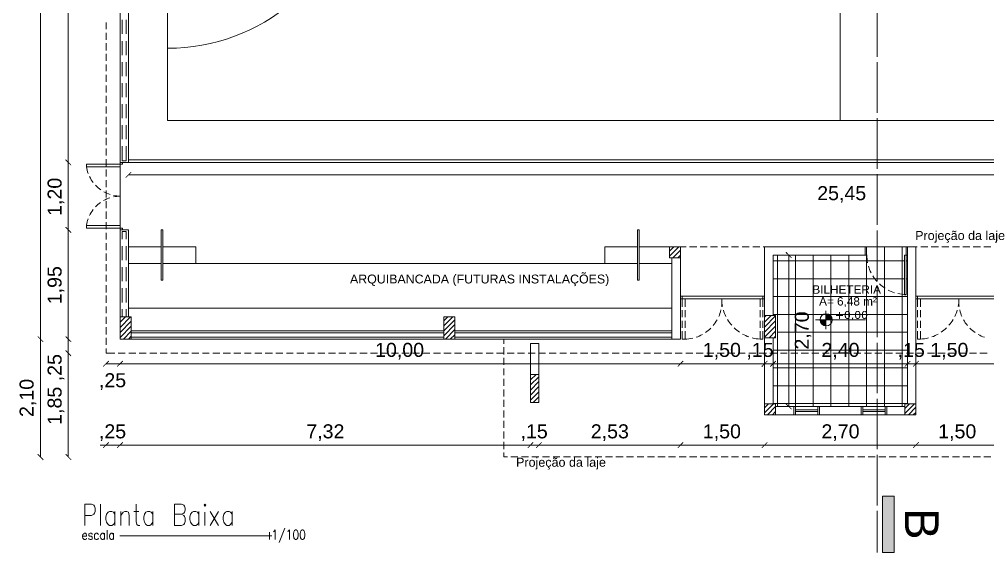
# Model space of a CAD drawing. Extents: x 3377 to 3790, y 1673 to 1846.
# Drawn here: x 3454.06 to 3471.33, y 1731.49 to 1741 of the extents above; entities that cross this region are included whole.
import ezdxf

# ---------------------------------------------------------------- set-up
doc = ezdxf.new("R2010")
doc.units = 0
doc.header["$LTSCALE"] = 2
for name, color, linetype in [('PDF6_0', 7, 'Continuous'), ('PDF6_03-ESQUADRIA', 7, 'Continuous'), ('PDF6_09-CORTE', 7, 'Continuous'), ('PDF6_13-CORTE', 7, 'Continuous'), ('PDF6_A-PARED-VISTA', 7, 'Continuous'), ('PDF6_A-PROJEÇÃO', 7, 'Continuous'), ('PDF6_A_Prancha', 7, 'Continuous'), ('PDF6_AR-PORTAS', 7, 'Continuous'), ('PDF6_COBOGO', 7, 'Continuous'), ('PDF6_COTAS', 7, 'Continuous'), ('PDF6_I- QUADRA', 7, 'Continuous'), ('PDF6_I-DETALHES', 7, 'Continuous'), ('PDF6_Piso', 7, 'Continuous'), ('PDF6_Text', 7, 'Continuous')]:
    doc.layers.add(name, color=color, linetype=linetype)
for name, color, linetype, true_color in [('PDF6_04-DETALHE', 7, 'Continuous', 0xd933c0), ('PDF6_I-MARCACAO', 7, 'Continuous', 0x464646), ('PDF6_PB_02', 7, 'Continuous', 0xa7a7a7)]:
    doc.layers.add(name, color=color, linetype=linetype, true_color=true_color)
doc.styles.add('PDF Arial', font='arial.ttf')
doc.styles.add('PDF Verdana', font='verdana.ttf')

msp = doc.modelspace()

# ---------------------------------------------------------------- linework, layer by layer
at = {"layer": 'PDF6_0', "lineweight": 0}
for points in [[(3469.361, 1741.236), (3469.361, 1740.733)], [(3469.361, 1740.33), (3469.361, 1740.83)], [(3469.361, 1740.483), (3469.361, 1740.483)], [(3469.361, 1740.233), (3469.361, 1739.733)], [(3469.361, 1740.081), (3469.361, 1740.081)], [(3469.361, 1739.331), (3469.361, 1739.831)], [(3469.361, 1739.484), (3469.361, 1739.484)], [(3469.361, 1739.234), (3469.361, 1738.734)], [(3469.361, 1739.082), (3469.361, 1739.082)], [(3469.361, 1738.332), (3469.361, 1738.832)], [(3469.361, 1738.485), (3469.361, 1738.485)], [(3469.361, 1738.235), (3469.361, 1737.735)], [(3469.361, 1738.083), (3469.361, 1738.083)], [(3469.361, 1737.333), (3469.361, 1737.833)], [(3469.361, 1737.486), (3469.361, 1737.486)], [(3469.361, 1737.236), (3469.361, 1736.736)], [(3469.361, 1737.083), (3469.361, 1737.083)], [(3465.653, 1736.863), (3465.733, 1736.944)], [(3465.653, 1736.774), (3465.822, 1736.944)], [(3465.712, 1736.745), (3465.852, 1736.885)], [(3465.801, 1736.745), (3465.852, 1736.796)], [(3469.361, 1736.33), (3469.361, 1736.834)], [(3469.361, 1736.487), (3469.361, 1736.487)], [(3469.361, 1736.237), (3469.361, 1735.733)], [(3469.361, 1736.08), (3469.361, 1736.08)], [(3455.853, 1735.687), (3455.861, 1735.695)], [(3455.853, 1735.598), (3455.95, 1735.695)], [(3455.853, 1735.504), (3456.039, 1735.695)], [(3461.627, 1735.623), (3461.699, 1735.695)], [(3461.627, 1735.534), (3461.788, 1735.695)], [(3467.35, 1735.691), (3467.38, 1735.72)], [(3467.35, 1735.602), (3467.469, 1735.72)], [(3467.35, 1735.513), (3467.549, 1735.712)], [(3469.361, 1735.331), (3469.361, 1735.83)], [(3455.853, 1735.416), (3456.052, 1735.615)], [(3455.853, 1735.327), (3456.052, 1735.526)], [(3461.627, 1735.445), (3461.826, 1735.644)], [(3461.627, 1735.356), (3461.826, 1735.555)], [(3467.35, 1735.42), (3467.549, 1735.623)], [(3467.35, 1735.331), (3467.549, 1735.53)], [(3455.912, 1735.297), (3456.052, 1735.437)], [(3456.001, 1735.297), (3456.052, 1735.348)], [(3461.657, 1735.297), (3461.826, 1735.466)], [(3461.745, 1735.297), (3461.826, 1735.373)], [(3467.431, 1735.322), (3467.549, 1735.441)], [(3467.52, 1735.322), (3467.549, 1735.352)], [(3469.361, 1735.483), (3469.361, 1735.483)], [(3469.361, 1735.234), (3469.361, 1734.734)], [(3469.361, 1735.081), (3469.361, 1735.081)], [(3469.361, 1734.332), (3469.361, 1734.831)], [(3463.176, 1734.658), (3463.185, 1734.666)], [(3463.176, 1734.569), (3463.274, 1734.666)], [(3463.176, 1734.48), (3463.324, 1734.628)], [(3463.176, 1734.387), (3463.324, 1734.539)], [(3469.361, 1734.484), (3469.361, 1734.484)], [(3463.176, 1734.298), (3463.324, 1734.45)], [(3463.176, 1734.209), (3463.324, 1734.357)], [(3463.223, 1734.167), (3463.324, 1734.268)], [(3463.312, 1734.167), (3463.324, 1734.18)], [(3467.35, 1734.074), (3467.422, 1734.146)], [(3467.35, 1733.985), (3467.511, 1734.146)], [(3469.361, 1734.235), (3469.361, 1733.735)], [(3469.852, 1734.061), (3469.937, 1734.146)], [(3469.852, 1733.972), (3470.026, 1734.146)], [(3467.401, 1733.947), (3467.549, 1734.095)], [(3467.49, 1733.947), (3467.549, 1734.006)], [(3469.361, 1734.082), (3469.361, 1734.082)], [(3469.916, 1733.947), (3470.051, 1734.082)], [(3470.004, 1733.947), (3470.051, 1733.989)], [(3469.361, 1733.333), (3469.361, 1733.832)], [(3469.361, 1733.485), (3469.361, 1733.485)], [(3469.361, 1733.235), (3469.361, 1732.736)], [(3469.361, 1733.083), (3469.361, 1733.083)], [(3469.361, 1732.334), (3469.361, 1732.833)], [(3469.361, 1732.486), (3469.361, 1732.486)], [(3469.361, 1732.236), (3469.361, 1731.491), (3469.361, 1731.83)], [(3469.361, 1732.084), (3469.361, 1732.084)]]:
    msp.add_lwpolyline(points, dxfattribs=at)
at = {"layer": 'PDF6_0', "transparency": 33554559}
for points in [[(3454.985, 1738.4), (3454.875, 1738.489), (3454.888, 1738.502)], [(3454.888, 1738.502), (3454.875, 1738.489), (3454.985, 1738.4)], [(3454.977, 1738.392), (3454.985, 1738.4), (3454.875, 1738.489)], [(3454.875, 1738.489), (3454.985, 1738.4), (3454.977, 1738.392)], [(3456.048, 1738.281), (3455.959, 1738.171), (3455.946, 1738.18)], [(3456.056, 1738.269), (3456.048, 1738.281), (3455.959, 1738.171)], [(3454.985, 1737.202), (3454.875, 1737.291), (3454.888, 1737.299)], [(3454.888, 1737.299), (3454.875, 1737.291), (3454.985, 1737.202)], [(3454.977, 1737.189), (3454.985, 1737.202), (3454.875, 1737.291)], [(3454.875, 1737.291), (3454.985, 1737.202), (3454.977, 1737.189)], [(3467.837, 1736.749), (3467.727, 1736.838), (3467.74, 1736.851)], [(3467.829, 1736.741), (3467.837, 1736.749), (3467.727, 1736.838)], [(3454.49, 1735.251), (3454.38, 1735.339), (3454.388, 1735.352)], [(3454.388, 1735.352), (3454.38, 1735.339), (3454.49, 1735.251)], [(3454.477, 1735.242), (3454.49, 1735.251), (3454.38, 1735.339)], [(3454.38, 1735.339), (3454.49, 1735.251), (3454.477, 1735.242)], [(3454.888, 1735.352), (3454.875, 1735.339), (3454.985, 1735.251)], [(3454.985, 1735.251), (3454.875, 1735.339), (3454.888, 1735.352)], [(3454.875, 1735.339), (3454.985, 1735.251), (3454.977, 1735.242)], [(3454.977, 1735.242), (3454.985, 1735.251), (3454.875, 1735.339)], [(3454.888, 1735.102), (3454.875, 1735.09), (3454.985, 1735.001)], [(3454.985, 1735.001), (3454.875, 1735.09), (3454.888, 1735.102)], [(3454.875, 1735.09), (3454.985, 1735.001), (3454.977, 1734.988)], [(3454.977, 1734.988), (3454.985, 1735.001), (3454.875, 1735.09)], [(3455.645, 1734.912), (3455.556, 1734.802), (3455.548, 1734.814)], [(3455.658, 1734.903), (3455.645, 1734.912), (3455.556, 1734.802)], [(3455.895, 1734.912), (3455.806, 1734.802), (3455.798, 1734.814)], [(3455.798, 1734.814), (3455.806, 1734.802), (3455.895, 1734.912)], [(3455.908, 1734.903), (3455.895, 1734.912), (3455.806, 1734.802)], [(3455.806, 1734.802), (3455.895, 1734.912), (3455.908, 1734.903)], [(3465.797, 1734.814), (3465.805, 1734.802), (3465.894, 1734.912)], [(3465.894, 1734.912), (3465.805, 1734.802), (3465.797, 1734.814)], [(3465.805, 1734.802), (3465.894, 1734.912), (3465.907, 1734.903)], [(3465.907, 1734.903), (3465.894, 1734.912), (3465.805, 1734.802)], [(3467.295, 1734.814), (3467.308, 1734.802), (3467.397, 1734.912)], [(3467.295, 1734.814), (3467.308, 1734.802), (3467.397, 1734.912)], [(3467.308, 1734.802), (3467.397, 1734.912), (3467.405, 1734.903)], [(3467.308, 1734.802), (3467.397, 1734.912), (3467.405, 1734.903)], [(3467.545, 1734.912), (3467.456, 1734.802), (3467.448, 1734.814)], [(3467.545, 1734.912), (3467.456, 1734.802), (3467.448, 1734.814)], [(3467.558, 1734.903), (3467.545, 1734.912), (3467.456, 1734.802)], [(3467.558, 1734.903), (3467.545, 1734.912), (3467.456, 1734.802)], [(3469.848, 1734.814), (3469.856, 1734.802), (3469.945, 1734.912)], [(3469.848, 1734.814), (3469.856, 1734.802), (3469.945, 1734.912)], [(3469.856, 1734.802), (3469.945, 1734.912), (3469.958, 1734.903)], [(3469.856, 1734.802), (3469.945, 1734.912), (3469.958, 1734.903)], [(3470.098, 1734.912), (3470.004, 1734.802), (3469.996, 1734.814)], [(3470.098, 1734.912), (3470.004, 1734.802), (3469.996, 1734.814)], [(3470.106, 1734.903), (3470.098, 1734.912), (3470.004, 1734.802)], [(3470.106, 1734.903), (3470.098, 1734.912), (3470.004, 1734.802)], [(3467.74, 1734.15), (3467.727, 1734.141), (3467.837, 1734.053)], [(3467.727, 1734.141), (3467.837, 1734.053), (3467.829, 1734.04)], [(3455.548, 1733.362), (3455.556, 1733.354), (3455.645, 1733.464)], [(3455.556, 1733.354), (3455.645, 1733.464), (3455.658, 1733.451)], [(3455.895, 1733.464), (3455.806, 1733.354), (3455.798, 1733.362)], [(3455.895, 1733.464), (3455.806, 1733.354), (3455.798, 1733.362)], [(3455.908, 1733.451), (3455.895, 1733.464), (3455.806, 1733.354)], [(3455.908, 1733.451), (3455.895, 1733.464), (3455.806, 1733.354)], [(3463.121, 1733.362), (3463.13, 1733.354), (3463.219, 1733.464)], [(3463.121, 1733.362), (3463.13, 1733.354), (3463.219, 1733.464)], [(3463.13, 1733.354), (3463.219, 1733.464), (3463.231, 1733.451)], [(3463.13, 1733.354), (3463.219, 1733.464), (3463.231, 1733.451)], [(3463.371, 1733.464), (3463.282, 1733.354), (3463.269, 1733.362)], [(3463.371, 1733.464), (3463.282, 1733.354), (3463.269, 1733.362)], [(3463.379, 1733.451), (3463.371, 1733.464), (3463.282, 1733.354)], [(3463.379, 1733.451), (3463.371, 1733.464), (3463.282, 1733.354)], [(3465.797, 1733.362), (3465.805, 1733.354), (3465.894, 1733.464)], [(3465.894, 1733.464), (3465.805, 1733.354), (3465.797, 1733.362)], [(3465.805, 1733.354), (3465.894, 1733.464), (3465.907, 1733.451)], [(3465.907, 1733.451), (3465.894, 1733.464), (3465.805, 1733.354)], [(3467.397, 1733.464), (3467.308, 1733.354), (3467.295, 1733.362)], [(3467.295, 1733.362), (3467.308, 1733.354), (3467.397, 1733.464)], [(3467.405, 1733.451), (3467.397, 1733.464), (3467.308, 1733.354)], [(3467.308, 1733.354), (3467.397, 1733.464), (3467.405, 1733.451)], [(3469.996, 1733.362), (3470.004, 1733.354), (3470.098, 1733.464)], [(3470.098, 1733.464), (3470.004, 1733.354), (3469.996, 1733.362)], [(3470.004, 1733.354), (3470.098, 1733.464), (3470.106, 1733.451)], [(3470.106, 1733.451), (3470.098, 1733.464), (3470.004, 1733.354)], [(3454.388, 1733.252), (3454.38, 1733.24), (3454.49, 1733.151)], [(3454.888, 1733.252), (3454.875, 1733.24), (3454.985, 1733.151)], [(3454.38, 1733.24), (3454.49, 1733.151), (3454.477, 1733.138)], [(3454.875, 1733.24), (3454.985, 1733.151), (3454.977, 1733.138)]]:
    msp.add_solid(points, dxfattribs=at)
at = {"layer": 'PDF6_03-ESQUADRIA', "lineweight": 0}
for points in [[(3469.17, 1736.796), (3469.17, 1736.944), (3469.145, 1736.944), (3469.145, 1736.796)], [(3469.877, 1736.796), (3469.877, 1736.944), (3469.903, 1736.944), (3469.903, 1736.796)], [(3469.877, 1736.796), (3469.848, 1736.796), (3469.848, 1736.089), (3469.877, 1736.089)], [(3465.852, 1736.063), (3465.881, 1736.063), (3465.881, 1736.017), (3465.852, 1736.017)], [(3467.321, 1736.063), (3467.35, 1736.063), (3467.35, 1736.017), (3467.321, 1736.017)], [(3470.081, 1736.063), (3470.051, 1736.063), (3470.051, 1736.017), (3470.081, 1736.017)]]:
    msp.add_lwpolyline(points, close=True, dxfattribs=at)
for points in [[(3469.145, 1736.944), (3469.145, 1736.796)], [(3469.903, 1736.796), (3469.903, 1736.944)], [(3467.321, 1736.017), (3467.321, 1736.063), (3465.852, 1736.063)], [(3465.881, 1736.017), (3465.881, 1736.063)], [(3465.881, 1735.873), (3465.881, 1736.017), (3465.932, 1736.017), (3465.932, 1735.873)], [(3467.295, 1736.017), (3465.932, 1736.017)], [(3467.321, 1735.873), (3467.321, 1736.017), (3467.27, 1736.017), (3467.27, 1735.873)], [(3470.081, 1736.017), (3470.081, 1736.063), (3471.55, 1736.063)], [(3470.081, 1735.873), (3470.081, 1736.017), (3470.131, 1736.017), (3470.131, 1735.873)], [(3470.106, 1736.017), (3471.469, 1736.017)], [(3465.881, 1735.687), (3465.881, 1735.814)], [(3465.932, 1735.814), (3465.932, 1735.687)], [(3467.27, 1735.814), (3467.27, 1735.687)], [(3467.321, 1735.687), (3467.321, 1735.814)], [(3470.081, 1735.687), (3470.081, 1735.814)], [(3470.131, 1735.814), (3470.131, 1735.687)], [(3465.881, 1735.5), (3465.881, 1735.623)], [(3465.932, 1735.623), (3465.932, 1735.5)], [(3467.27, 1735.623), (3467.27, 1735.5)], [(3467.321, 1735.5), (3467.321, 1735.623)], [(3470.081, 1735.5), (3470.081, 1735.623)], [(3470.131, 1735.623), (3470.131, 1735.5)], [(3465.932, 1735.437), (3465.932, 1735.297), (3465.881, 1735.297), (3465.881, 1735.437)], [(3467.27, 1735.437), (3467.27, 1735.297), (3467.321, 1735.297), (3467.321, 1735.437)], [(3470.131, 1735.437), (3470.131, 1735.297), (3470.081, 1735.297), (3470.081, 1735.437)], [(3467.871, 1734.095), (3467.901, 1734.095), (3467.901, 1733.947), (3467.871, 1733.947)], [(3467.901, 1734.036), (3468.303, 1734.036)], [(3468.303, 1734.006), (3467.901, 1734.006)], [(3468.332, 1734.095), (3468.303, 1734.095), (3468.303, 1733.947), (3468.332, 1733.947)], [(3469.073, 1734.095), (3469.103, 1734.095), (3469.103, 1733.947), (3469.073, 1733.947)], [(3469.103, 1734.036), (3469.501, 1734.036)], [(3469.501, 1734.006), (3469.103, 1734.006)], [(3469.53, 1734.095), (3469.501, 1734.095), (3469.501, 1733.947), (3469.53, 1733.947)]]:
    msp.add_lwpolyline(points, dxfattribs=at)
for centre, radius, start, end in [((3469.88, 1736.798), 0.705, 180, 191.6675), ((3469.88, 1736.798), 0.705, 196.7486, 206.9111), ((3469.88, 1736.798), 0.705, 211.9922, 222.1546), ((3469.88, 1736.798), 0.705, 227.2358, 237.4035), ((3465.921, 1735.964), 0.667, 352.6172, 4.5154), ((3467.306, 1736.015), 0.718, 179.8297, 191.1511), ((3469.88, 1736.798), 0.705, 242.4847, 252.6471), ((3469.88, 1736.798), 0.705, 257.7283, 269.3957), ((3470.1, 1736.015), 0.718, 348.8489, 0.1703), ((3471.484, 1735.964), 0.667, 175.4846, 187.3828), ((3465.921, 1735.964), 0.667, 336.5058, 347.2448), ((3467.306, 1736.015), 0.718, 196.1389, 206.1145), ((3470.1, 1736.015), 0.718, 333.8855, 343.8611), ((3471.484, 1735.964), 0.667, 192.7552, 203.4942), ((3465.921, 1735.964), 0.667, 320.3943, 331.1334), ((3467.306, 1736.015), 0.718, 211.1023, 221.0779), ((3467.306, 1736.015), 0.718, 226.0657, 236.0412), ((3470.1, 1736.015), 0.718, 303.9588, 313.9343), ((3470.1, 1736.015), 0.718, 318.9221, 328.8977), ((3471.484, 1735.964), 0.667, 208.8666, 219.6057), ((3465.921, 1735.964), 0.667, 288.1659, 298.9105), ((3465.921, 1735.964), 0.667, 304.2829, 315.0219), ((3467.306, 1736.015), 0.718, 241.0291, 251.0046), ((3470.1, 1736.015), 0.718, 288.9954, 298.9709), ((3471.484, 1735.964), 0.667, 224.9781, 235.7171), ((3471.484, 1735.964), 0.667, 241.0895, 251.8341), ((3465.921, 1735.964), 0.667, 270.8954, 282.7991), ((3467.306, 1736.015), 0.718, 255.9924, 267.3194), ((3470.1, 1736.015), 0.718, 272.6806, 284.0076)]:
    msp.add_arc(centre, radius, start, end, dxfattribs=at)
at = {"layer": 'PDF6_04-DETALHE', "color": 1, "lineweight": 0}
for points in [[(3456.585, 1736.347), (3456.615, 1736.347), (3456.615, 1737.244), (3456.585, 1737.244)], [(3465.115, 1736.347), (3465.085, 1736.347), (3465.085, 1737.244), (3465.115, 1737.244)]]:
    msp.add_lwpolyline(points, close=True, dxfattribs=at)
for points in [[(3456.585, 1736.643), (3456.001, 1736.643), (3456.001, 1736.944), (3456.585, 1736.944)], [(3456.615, 1736.944), (3457.203, 1736.944), (3457.203, 1736.643), (3456.615, 1736.643)], [(3465.085, 1736.944), (3464.501, 1736.944), (3464.501, 1736.643), (3465.085, 1736.643)], [(3465.653, 1736.944), (3465.115, 1736.944)], [(3465.115, 1736.643), (3465.699, 1736.643), (3465.699, 1736.745)], [(3464.501, 1736.643), (3457.203, 1736.643)], [(3465.699, 1735.847), (3456.001, 1735.847)]]:
    msp.add_lwpolyline(points, dxfattribs=at)
at = {"layer": 'PDF6_09-CORTE', "lineweight": 0}
msp.add_lwpolyline([(3469.458, 1731.491), (3469.662, 1731.491), (3469.662, 1732.495), (3469.458, 1732.495)], close=True, dxfattribs=at)
at = {"layer": 'PDF6_09-CORTE', "transparency": 33554559}
for points in [[(3469.662, 1732.495), (3469.458, 1732.495), (3469.662, 1731.491)], [(3469.458, 1732.495), (3469.662, 1731.491), (3469.458, 1731.491)]]:
    msp.add_solid(points, dxfattribs=at)
at = {"layer": 'PDF6_13-CORTE', "lineweight": 0}
for points in [[(3456.001, 1748.644), (3456.001, 1751.946), (3455.853, 1751.946), (3455.853, 1744.445), (3455.853, 1738.447), (3456.001, 1738.447), (3456.001, 1741.744)], [(3455.853, 1735.695), (3455.853, 1737.244), (3456.001, 1737.244), (3456.001, 1735.695)], [(3465.699, 1736.944), (3465.852, 1736.944), (3465.852, 1735.297), (3465.699, 1735.297)], [(3467.549, 1734.095), (3467.871, 1734.095), (3467.871, 1733.947), (3467.35, 1733.947), (3467.35, 1736.944), (3469.145, 1736.944), (3469.145, 1736.796), (3467.503, 1736.796), (3467.503, 1735.72)], [(3469.852, 1734.095), (3469.53, 1734.095), (3469.53, 1733.947), (3470.051, 1733.947), (3470.051, 1736.944), (3469.903, 1736.944), (3469.903, 1734.146)], [(3465.699, 1736.745), (3465.699, 1735.297), (3456.001, 1735.297)], [(3461.627, 1735.445), (3456.052, 1735.445)], [(3465.699, 1735.445), (3461.826, 1735.445)], [(3467.503, 1734.146), (3467.503, 1735.322)]]:
    msp.add_lwpolyline(points, dxfattribs=at)
for points in [[(3465.653, 1736.944), (3465.852, 1736.944), (3465.852, 1736.745), (3465.653, 1736.745)], [(3455.853, 1735.695), (3456.052, 1735.695), (3456.052, 1735.297), (3455.853, 1735.297)], [(3461.627, 1735.695), (3461.826, 1735.695), (3461.826, 1735.297), (3461.627, 1735.297)], [(3467.35, 1735.72), (3467.549, 1735.72), (3467.549, 1735.322), (3467.35, 1735.322)], [(3463.176, 1734.666), (3463.324, 1734.666), (3463.324, 1734.167), (3463.176, 1734.167)], [(3467.35, 1734.146), (3467.549, 1734.146), (3467.549, 1733.947), (3467.35, 1733.947)], [(3470.051, 1734.146), (3469.852, 1734.146), (3469.852, 1733.947), (3470.051, 1733.947)], [(3468.332, 1733.947), (3468.332, 1734.095), (3469.073, 1734.095), (3469.073, 1733.947)]]:
    msp.add_lwpolyline(points, close=True, dxfattribs=at)
at = {"layer": 'PDF6_A-PARED-VISTA', "lineweight": 0}
for points in [[(3467.901, 1734.095), (3468.303, 1734.095)], [(3467.901, 1733.947), (3468.303, 1733.947)], [(3469.103, 1734.095), (3469.501, 1734.095)], [(3469.103, 1733.947), (3469.501, 1733.947)]]:
    msp.add_lwpolyline(points, dxfattribs=at)
at = {"layer": 'PDF6_A-PROJEÇÃO', "lineweight": 0}
for points in [[(3455.603, 1740.821), (3455.603, 1740.944)], [(3455.603, 1740.631), (3455.603, 1740.758)], [(3455.603, 1740.445), (3455.603, 1740.572)], [(3455.603, 1740.258), (3455.603, 1740.381)], [(3455.603, 1740.072), (3455.603, 1740.195)], [(3455.603, 1739.882), (3455.603, 1740.009)], [(3455.603, 1739.695), (3455.603, 1739.818)], [(3455.603, 1739.509), (3455.603, 1739.632)], [(3455.603, 1739.319), (3455.603, 1739.446)], [(3455.603, 1739.132), (3455.603, 1739.259)], [(3455.603, 1738.946), (3455.603, 1739.069)], [(3455.603, 1738.756), (3455.603, 1738.883)], [(3455.603, 1738.569), (3455.603, 1738.696)], [(3455.603, 1738.383), (3455.603, 1738.506)], [(3455.603, 1738.197), (3455.603, 1738.32)], [(3455.603, 1738.006), (3455.603, 1738.133)], [(3455.603, 1737.82), (3455.603, 1737.947)], [(3455.603, 1737.634), (3455.603, 1737.757)], [(3455.603, 1737.443), (3455.603, 1737.57)], [(3455.603, 1737.257), (3455.603, 1737.384)], [(3455.603, 1737.071), (3455.603, 1737.194)], [(3455.603, 1736.885), (3455.603, 1737.007)], [(3465.953, 1736.944), (3465.852, 1736.944)], [(3466.14, 1736.944), (3466.013, 1736.944)], [(3466.326, 1736.944), (3466.203, 1736.944)], [(3466.512, 1736.944), (3466.389, 1736.944)], [(3466.703, 1736.944), (3466.576, 1736.944)], [(3466.889, 1736.944), (3466.762, 1736.944)], [(3467.075, 1736.944), (3466.952, 1736.944)], [(3467.266, 1736.944), (3467.139, 1736.944)], [(3467.452, 1736.944), (3467.325, 1736.944)], [(3467.638, 1736.944), (3467.515, 1736.944)], [(3467.824, 1736.944), (3467.702, 1736.944)], [(3468.015, 1736.944), (3467.888, 1736.944)], [(3468.201, 1736.944), (3468.078, 1736.944)], [(3468.387, 1736.944), (3468.265, 1736.944)], [(3468.578, 1736.944), (3468.451, 1736.944)], [(3468.764, 1736.944), (3468.637, 1736.944)], [(3468.95, 1736.944), (3468.828, 1736.944)], [(3469.137, 1736.944), (3469.014, 1736.944)], [(3469.327, 1736.944), (3469.2, 1736.944)], [(3469.513, 1736.944), (3469.391, 1736.944)], [(3469.7, 1736.944), (3469.577, 1736.944)], [(3469.89, 1736.944), (3469.763, 1736.944)], [(3470.076, 1736.944), (3469.949, 1736.944)], [(3470.263, 1736.944), (3470.14, 1736.944)], [(3470.453, 1736.944), (3470.326, 1736.944)], [(3470.639, 1736.944), (3470.512, 1736.944)], [(3470.826, 1736.944), (3470.703, 1736.944)], [(3471.012, 1736.944), (3470.889, 1736.944)], [(3471.202, 1736.944), (3471.075, 1736.944)], [(3471.389, 1736.944), (3471.262, 1736.944)], [(3455.603, 1736.694), (3455.603, 1736.821)], [(3465.699, 1736.745), (3465.699, 1736.614)], [(3455.603, 1736.508), (3455.603, 1736.635)], [(3465.699, 1736.55), (3465.699, 1736.427)], [(3455.603, 1736.322), (3455.603, 1736.444)], [(3465.699, 1736.364), (3465.699, 1736.241)], [(3455.603, 1736.131), (3455.603, 1736.258)], [(3455.603, 1735.945), (3455.603, 1736.072)], [(3465.699, 1736.178), (3465.699, 1736.051)], [(3455.603, 1735.758), (3455.603, 1735.881)], [(3465.699, 1735.987), (3465.699, 1735.864)], [(3455.603, 1735.572), (3455.603, 1735.695)], [(3465.699, 1735.801), (3465.699, 1735.678)], [(3455.603, 1735.382), (3455.603, 1735.509)], [(3465.699, 1735.615), (3465.699, 1735.488)], [(3465.699, 1735.428), (3465.699, 1735.297), (3465.547, 1735.297)], [(3455.603, 1735.195), (3455.603, 1735.322)], [(3462.859, 1735.297), (3462.702, 1735.297), (3462.702, 1735.212)], [(3462.702, 1735.153), (3462.702, 1735.026)], [(3463.045, 1735.297), (3462.918, 1735.297)], [(3463.231, 1735.297), (3463.109, 1735.297)], [(3463.422, 1735.297), (3463.295, 1735.297)], [(3463.608, 1735.297), (3463.481, 1735.297)], [(3463.794, 1735.297), (3463.672, 1735.297)], [(3463.981, 1735.297), (3463.858, 1735.297)], [(3464.171, 1735.297), (3464.044, 1735.297)], [(3464.357, 1735.297), (3464.235, 1735.297)], [(3464.544, 1735.297), (3464.421, 1735.297)], [(3464.734, 1735.297), (3464.607, 1735.297)], [(3464.92, 1735.297), (3464.793, 1735.297)], [(3465.107, 1735.297), (3464.984, 1735.297)], [(3465.297, 1735.297), (3465.17, 1735.297)], [(3465.483, 1735.297), (3465.356, 1735.297)], [(3455.76, 1735.047), (3455.603, 1735.047), (3455.603, 1735.132)], [(3455.946, 1735.047), (3455.819, 1735.047)], [(3456.132, 1735.047), (3456.009, 1735.047)], [(3456.318, 1735.047), (3456.196, 1735.047)], [(3456.509, 1735.047), (3456.382, 1735.047)], [(3456.695, 1735.047), (3456.568, 1735.047)], [(3456.881, 1735.047), (3456.759, 1735.047)], [(3457.072, 1735.047), (3456.945, 1735.047)], [(3457.258, 1735.047), (3457.131, 1735.047)], [(3457.444, 1735.047), (3457.322, 1735.047)], [(3457.631, 1735.047), (3457.508, 1735.047)], [(3457.821, 1735.047), (3457.694, 1735.047)], [(3458.007, 1735.047), (3457.885, 1735.047)], [(3458.194, 1735.047), (3458.071, 1735.047)], [(3458.384, 1735.047), (3458.257, 1735.047)], [(3458.571, 1735.047), (3458.444, 1735.047)], [(3458.757, 1735.047), (3458.634, 1735.047)], [(3458.943, 1735.047), (3458.82, 1735.047)], [(3459.134, 1735.047), (3459.007, 1735.047)], [(3459.32, 1735.047), (3459.197, 1735.047)], [(3459.506, 1735.047), (3459.383, 1735.047)], [(3459.697, 1735.047), (3459.57, 1735.047)], [(3459.883, 1735.047), (3459.756, 1735.047)], [(3460.069, 1735.047), (3459.946, 1735.047)], [(3460.26, 1735.047), (3460.133, 1735.047)], [(3460.446, 1735.047), (3460.319, 1735.047)], [(3460.632, 1735.047), (3460.509, 1735.047)], [(3460.818, 1735.047), (3460.696, 1735.047)], [(3461.009, 1735.047), (3460.882, 1735.047)], [(3461.195, 1735.047), (3461.068, 1735.047)], [(3461.381, 1735.047), (3461.259, 1735.047)], [(3461.572, 1735.047), (3461.445, 1735.047)], [(3461.758, 1735.047), (3461.631, 1735.047)], [(3461.944, 1735.047), (3461.822, 1735.047)], [(3462.131, 1735.047), (3462.008, 1735.047)], [(3462.321, 1735.047), (3462.194, 1735.047)], [(3462.507, 1735.047), (3462.385, 1735.047)], [(3462.694, 1735.047), (3462.571, 1735.047)], [(3462.884, 1735.047), (3462.757, 1735.047)], [(3463.07, 1735.047), (3462.943, 1735.047)], [(3463.257, 1735.047), (3463.134, 1735.047)], [(3463.443, 1735.047), (3463.32, 1735.047)], [(3463.633, 1735.047), (3463.506, 1735.047)], [(3463.82, 1735.047), (3463.697, 1735.047)], [(3464.006, 1735.047), (3463.883, 1735.047)], [(3464.196, 1735.047), (3464.069, 1735.047)], [(3464.383, 1735.047), (3464.256, 1735.047)], [(3464.569, 1735.047), (3464.446, 1735.047)], [(3464.759, 1735.047), (3464.632, 1735.047)], [(3464.946, 1735.047), (3464.819, 1735.047)], [(3465.132, 1735.047), (3465.009, 1735.047)], [(3465.318, 1735.047), (3465.195, 1735.047)], [(3465.509, 1735.047), (3465.382, 1735.047)], [(3465.695, 1735.047), (3465.568, 1735.047)], [(3465.881, 1735.047), (3465.759, 1735.047)], [(3466.072, 1735.047), (3465.945, 1735.047)], [(3466.258, 1735.047), (3466.131, 1735.047)], [(3466.444, 1735.047), (3466.322, 1735.047)], [(3466.631, 1735.047), (3466.508, 1735.047)], [(3466.821, 1735.047), (3466.694, 1735.047)], [(3467.007, 1735.047), (3466.885, 1735.047)], [(3467.194, 1735.047), (3467.071, 1735.047)], [(3467.384, 1735.047), (3467.257, 1735.047)], [(3467.57, 1735.047), (3467.443, 1735.047)], [(3467.757, 1735.047), (3467.634, 1735.047)], [(3467.947, 1735.047), (3467.82, 1735.047)], [(3468.133, 1735.047), (3468.006, 1735.047)], [(3468.32, 1735.047), (3468.197, 1735.047)], [(3468.506, 1735.047), (3468.383, 1735.047)], [(3468.696, 1735.047), (3468.569, 1735.047)], [(3468.883, 1735.047), (3468.756, 1735.047)], [(3469.069, 1735.047), (3468.946, 1735.047)], [(3469.259, 1735.047), (3469.132, 1735.047)], [(3469.446, 1735.047), (3469.319, 1735.047)], [(3469.632, 1735.047), (3469.509, 1735.047)], [(3469.818, 1735.047), (3469.695, 1735.047)], [(3470.009, 1735.047), (3469.882, 1735.047)], [(3470.195, 1735.047), (3470.068, 1735.047)], [(3470.381, 1735.047), (3470.258, 1735.047)], [(3470.572, 1735.047), (3470.445, 1735.047)], [(3470.758, 1735.047), (3470.631, 1735.047)], [(3470.944, 1735.047), (3470.821, 1735.047)], [(3471.13, 1735.047), (3471.008, 1735.047)], [(3471.321, 1735.047), (3471.194, 1735.047)], [(3462.702, 1734.963), (3462.702, 1734.84)], [(3462.702, 1734.776), (3462.702, 1734.654)], [(3462.702, 1734.59), (3462.702, 1734.463)], [(3462.702, 1734.4), (3462.702, 1734.277)], [(3462.702, 1734.213), (3462.702, 1734.091)], [(3462.702, 1734.027), (3462.702, 1733.9)], [(3462.702, 1733.841), (3462.702, 1733.714)], [(3462.702, 1733.65), (3462.702, 1733.528)], [(3462.702, 1733.464), (3462.702, 1733.337)], [(3462.702, 1733.278), (3462.702, 1733.197), (3462.766, 1733.197)], [(3462.825, 1733.197), (3462.952, 1733.197)], [(3463.015, 1733.197), (3463.138, 1733.197)], [(3463.202, 1733.197), (3463.324, 1733.197)], [(3463.388, 1733.197), (3463.515, 1733.197)], [(3463.578, 1733.197), (3463.701, 1733.197)], [(3463.765, 1733.197), (3463.887, 1733.197)], [(3463.951, 1733.197), (3464.078, 1733.197)], [(3464.137, 1733.197), (3464.264, 1733.197)], [(3464.328, 1733.197), (3464.45, 1733.197)], [(3464.514, 1733.197), (3464.637, 1733.197)], [(3464.7, 1733.197), (3464.827, 1733.197)], [(3464.891, 1733.197), (3465.013, 1733.197)], [(3465.077, 1733.197), (3465.2, 1733.197)], [(3465.263, 1733.197), (3465.39, 1733.197)], [(3465.449, 1733.197), (3465.576, 1733.197)], [(3465.64, 1733.197), (3465.763, 1733.197)], [(3465.826, 1733.197), (3465.953, 1733.197)], [(3466.013, 1733.197), (3466.14, 1733.197)], [(3466.203, 1733.197), (3466.326, 1733.197)], [(3466.389, 1733.197), (3466.512, 1733.197)], [(3466.576, 1733.197), (3466.703, 1733.197)], [(3466.762, 1733.197), (3466.889, 1733.197)], [(3466.952, 1733.197), (3467.075, 1733.197)], [(3467.139, 1733.197), (3467.266, 1733.197)], [(3467.325, 1733.197), (3467.452, 1733.197)], [(3467.515, 1733.197), (3467.638, 1733.197)], [(3467.702, 1733.197), (3467.824, 1733.197)], [(3467.888, 1733.197), (3468.015, 1733.197)], [(3468.078, 1733.197), (3468.201, 1733.197)], [(3468.265, 1733.197), (3468.387, 1733.197)], [(3468.451, 1733.197), (3468.578, 1733.197)], [(3468.637, 1733.197), (3468.764, 1733.197)], [(3468.828, 1733.197), (3468.95, 1733.197)], [(3469.014, 1733.197), (3469.137, 1733.197)], [(3469.2, 1733.197), (3469.327, 1733.197)], [(3469.391, 1733.197), (3469.513, 1733.197)], [(3469.577, 1733.197), (3469.7, 1733.197)], [(3469.763, 1733.197), (3469.89, 1733.197)], [(3469.949, 1733.197), (3470.076, 1733.197)], [(3470.14, 1733.197), (3470.263, 1733.197)], [(3470.326, 1733.197), (3470.453, 1733.197)], [(3470.512, 1733.197), (3470.639, 1733.197)], [(3470.703, 1733.197), (3470.826, 1733.197)], [(3470.889, 1733.197), (3471.012, 1733.197)], [(3471.075, 1733.197), (3471.202, 1733.197)], [(3471.262, 1733.197), (3471.389, 1733.197)]]:
    msp.add_lwpolyline(points, dxfattribs=at)
at = {"layer": 'PDF6_A_Prancha', "color": 1, "lineweight": 0}
for points in [[(3455.222, 1731.977), (3455.222, 1732.354), (3455.344, 1732.354), (3455.383, 1732.337), (3455.395, 1732.32), (3455.408, 1732.282), (3455.408, 1732.227), (3455.395, 1732.193), (3455.383, 1732.176), (3455.344, 1732.155), (3455.222, 1732.155)], [(3455.505, 1732.354), (3455.505, 1731.977)], [(3455.759, 1732.176), (3455.734, 1732.21), (3455.708, 1732.227), (3455.666, 1732.227), (3455.641, 1732.21), (3455.611, 1732.176), (3455.598, 1732.121), (3455.598, 1732.083), (3455.611, 1732.032), (3455.641, 1731.994), (3455.666, 1731.977), (3455.708, 1731.977), (3455.734, 1731.994), (3455.759, 1732.032)], [(3455.759, 1732.227), (3455.759, 1731.977)], [(3455.869, 1732.227), (3455.869, 1731.977)], [(3455.869, 1732.155), (3455.907, 1732.21), (3455.937, 1732.227), (3455.975, 1732.227), (3456.005, 1732.21), (3456.017, 1732.155), (3456.017, 1731.977)], [(3456.098, 1732.227), (3456.191, 1732.227)], [(3456.14, 1732.354), (3456.14, 1732.049), (3456.153, 1731.994), (3456.178, 1731.977), (3456.208, 1731.977)], [(3456.437, 1732.176), (3456.407, 1732.21), (3456.382, 1732.227), (3456.343, 1732.227), (3456.314, 1732.21), (3456.288, 1732.176), (3456.276, 1732.121), (3456.276, 1732.083), (3456.288, 1732.032), (3456.314, 1731.994), (3456.343, 1731.977), (3456.382, 1731.977), (3456.407, 1731.994), (3456.437, 1732.032)], [(3456.437, 1732.227), (3456.437, 1731.977)], [(3456.949, 1732.176), (3456.991, 1732.155), (3457.004, 1732.138), (3457.017, 1732.104), (3457.017, 1732.049), (3457.004, 1732.011), (3456.991, 1731.994), (3456.949, 1731.977), (3456.826, 1731.977), (3456.826, 1732.354), (3456.949, 1732.354), (3456.991, 1732.337), (3457.004, 1732.32), (3457.017, 1732.282), (3457.017, 1732.248), (3457.004, 1732.21), (3456.991, 1732.193), (3456.949, 1732.176), (3456.826, 1732.176)], [(3457.258, 1732.176), (3457.232, 1732.21), (3457.207, 1732.227), (3457.165, 1732.227), (3457.139, 1732.21), (3457.11, 1732.176), (3457.097, 1732.121), (3457.097, 1732.083), (3457.11, 1732.032), (3457.139, 1731.994), (3457.165, 1731.977), (3457.207, 1731.977), (3457.232, 1731.994), (3457.258, 1732.032)], [(3457.258, 1732.227), (3457.258, 1731.977)], [(3457.461, 1732.227), (3457.609, 1731.977)], [(3457.609, 1732.227), (3457.461, 1731.977)], [(3457.855, 1732.176), (3457.825, 1732.21), (3457.8, 1732.227), (3457.757, 1732.227), (3457.732, 1732.21), (3457.707, 1732.176), (3457.69, 1732.121), (3457.69, 1732.083), (3457.707, 1732.032), (3457.732, 1731.994), (3457.757, 1731.977), (3457.8, 1731.977), (3457.825, 1731.994), (3457.855, 1732.032)], [(3457.855, 1732.227), (3457.855, 1731.977)], [(3457.368, 1732.21), (3457.368, 1731.977)], [(3455.624, 1731.893), (3455.624, 1731.723)], [(3458.591, 1731.863), (3458.604, 1731.871), (3458.621, 1731.897), (3458.621, 1731.727)], [(3458.794, 1731.926), (3458.689, 1731.672)], [(3458.845, 1731.863), (3458.854, 1731.871), (3458.875, 1731.897), (3458.875, 1731.727)], [(3455.184, 1731.787), (3455.256, 1731.787), (3455.256, 1731.804), (3455.251, 1731.821), (3455.247, 1731.829), (3455.234, 1731.837), (3455.213, 1731.837), (3455.205, 1731.829), (3455.192, 1731.812), (3455.184, 1731.787), (3455.184, 1731.774), (3455.192, 1731.749), (3455.205, 1731.732), (3455.213, 1731.723), (3455.234, 1731.723), (3455.247, 1731.732), (3455.256, 1731.749)], [(3455.357, 1731.812), (3455.353, 1731.829), (3455.336, 1731.837), (3455.319, 1731.837), (3455.298, 1731.829), (3455.294, 1731.812), (3455.298, 1731.795), (3455.311, 1731.787), (3455.34, 1731.782), (3455.353, 1731.774), (3455.357, 1731.757), (3455.357, 1731.749), (3455.353, 1731.732), (3455.336, 1731.723), (3455.319, 1731.723), (3455.298, 1731.732), (3455.294, 1731.749)], [(3455.467, 1731.812), (3455.454, 1731.829), (3455.442, 1731.837), (3455.425, 1731.837), (3455.412, 1731.829), (3455.399, 1731.812), (3455.395, 1731.787), (3455.395, 1731.774), (3455.399, 1731.749), (3455.412, 1731.732), (3455.425, 1731.723), (3455.442, 1731.723), (3455.454, 1731.732), (3455.467, 1731.749)], [(3455.573, 1731.812), (3455.565, 1731.829), (3455.552, 1731.837), (3455.535, 1731.837), (3455.522, 1731.829), (3455.51, 1731.812), (3455.501, 1731.787), (3455.501, 1731.774), (3455.51, 1731.749), (3455.522, 1731.732), (3455.535, 1731.723), (3455.552, 1731.723), (3455.565, 1731.732), (3455.573, 1731.749)], [(3455.573, 1731.837), (3455.573, 1731.723)], [(3455.738, 1731.812), (3455.725, 1731.829), (3455.713, 1731.837), (3455.696, 1731.837), (3455.683, 1731.829), (3455.67, 1731.812), (3455.666, 1731.787), (3455.666, 1731.774), (3455.67, 1731.749), (3455.683, 1731.732), (3455.696, 1731.723), (3455.713, 1731.723), (3455.725, 1731.732), (3455.738, 1731.749)], [(3455.738, 1731.837), (3455.738, 1731.723)], [(3455.848, 1731.791), (3458.562, 1731.791)], [(3458.519, 1731.854), (3458.519, 1731.727)]]:
    msp.add_lwpolyline(points, dxfattribs=at)
for points in [[(3457.355, 1732.337), (3457.368, 1732.32), (3457.381, 1732.337), (3457.368, 1732.354)], [(3458.981, 1731.897), (3458.964, 1731.888), (3458.951, 1731.863), (3458.947, 1731.825), (3458.947, 1731.799), (3458.951, 1731.757), (3458.964, 1731.736), (3458.981, 1731.727), (3458.993, 1731.727), (3459.01, 1731.736), (3459.023, 1731.757), (3459.032, 1731.799), (3459.032, 1731.825), (3459.023, 1731.863), (3459.01, 1731.888), (3458.993, 1731.897)], [(3459.103, 1731.897), (3459.082, 1731.888), (3459.07, 1731.863), (3459.065, 1731.825), (3459.065, 1731.799), (3459.07, 1731.757), (3459.082, 1731.736), (3459.103, 1731.727), (3459.112, 1731.727), (3459.133, 1731.736), (3459.142, 1731.757), (3459.15, 1731.799), (3459.15, 1731.825), (3459.142, 1731.863), (3459.133, 1731.888), (3459.112, 1731.897)]]:
    msp.add_lwpolyline(points, close=True, dxfattribs=at)
at = {"layer": 'PDF6_AR-PORTAS', "lineweight": 0}
for points in [[(3455.899, 1738.447), (3455.899, 1738.417), (3455.853, 1738.417), (3455.853, 1738.447)], [(3455.252, 1738.417), (3455.853, 1738.417), (3455.853, 1738.366), (3455.252, 1738.366)], [(3455.252, 1737.325), (3455.252, 1737.274), (3455.853, 1737.274), (3455.853, 1737.325)]]:
    msp.add_lwpolyline(points, close=True, dxfattribs=at)
for points in [[(3455.853, 1738.417), (3455.899, 1738.417)], [(3455.853, 1737.325), (3455.853, 1738.366)], [(3455.853, 1737.244), (3455.853, 1737.274), (3455.899, 1737.274), (3455.899, 1737.244)], [(3455.853, 1737.274), (3455.899, 1737.274)]]:
    msp.add_lwpolyline(points, dxfattribs=at)
msp.add_lwpolyline([(3455.736, 1737.859, 0.048198), (3455.853, 1737.846, 0.049079), (3455.734, 1737.833)], format="xyb", dxfattribs=at)
for centre, radius, start, end in [((3455.871, 1738.465), 0.624, 189.0613, 199.9604), ((3455.869, 1738.464), 0.621, 205.732, 217.2924), ((3455.866, 1738.462), 0.617, 223.0863, 234.6989), ((3455.864, 1738.459), 0.614, 240.512, 252.1676), ((3455.855, 1737.238), 0.607, 107.3859, 119.1522), ((3455.855, 1737.238), 0.607, 142.6794, 154.4403), ((3455.855, 1737.238), 0.607, 125.0299, 136.7963), ((3455.855, 1737.238), 0.607, 160.3234, 171.5626)]:
    msp.add_arc(centre, radius, start, end, dxfattribs=at)
at = {"layer": 'PDF6_COBOGO', "lineweight": 0}
for points in [[(3455.891, 1740.987), (3455.891, 1740.737)], [(3455.963, 1740.737), (3455.963, 1740.987)], [(3455.891, 1740.61), (3455.891, 1740.36)], [(3455.963, 1740.36), (3455.963, 1740.61)], [(3455.891, 1740.237), (3455.891, 1739.983)], [(3455.963, 1739.983), (3455.963, 1740.237)], [(3455.891, 1739.86), (3455.891, 1739.611)], [(3455.963, 1739.611), (3455.963, 1739.86)], [(3455.891, 1739.484), (3455.891, 1739.234)], [(3455.963, 1739.234), (3455.963, 1739.484)], [(3455.891, 1739.111), (3455.891, 1738.861)], [(3455.963, 1738.861), (3455.963, 1739.111)], [(3455.891, 1738.734), (3455.891, 1738.476), (3455.963, 1738.476), (3455.963, 1738.734)], [(3455.963, 1737.079), (3455.963, 1737.215), (3455.891, 1737.215), (3455.891, 1737.079)], [(3455.891, 1736.956), (3455.891, 1736.707)], [(3455.963, 1736.707), (3455.963, 1736.956)], [(3455.891, 1736.58), (3455.891, 1736.33)], [(3455.963, 1736.33), (3455.963, 1736.58)], [(3455.891, 1736.207), (3455.891, 1735.953)], [(3455.963, 1735.953), (3455.963, 1736.207)], [(3455.891, 1735.83), (3455.891, 1735.695)], [(3455.963, 1735.695), (3455.963, 1735.83)], [(3461.627, 1735.407), (3456.052, 1735.407)], [(3461.627, 1735.335), (3456.052, 1735.335)], [(3465.699, 1735.407), (3461.826, 1735.407)], [(3465.699, 1735.335), (3461.826, 1735.335)]]:
    msp.add_lwpolyline(points, dxfattribs=at)
at = {"layer": 'PDF6_COTAS', "lineweight": 0}
for points in [[(3454.435, 1754.994), (3454.435, 1755.096), (3454.435, 1735.297), (3454.435, 1733.197)], [(3454.93, 1733.197), (3454.93, 1735.047), (3454.93, 1735.297), (3454.93, 1737.244), (3454.93, 1738.447), (3454.93, 1751.946), (3454.93, 1753.144), (3454.93, 1755.096), (3454.93, 1754.994)], [(3456.001, 1738.226), (3481.451, 1738.226)], [(3467.782, 1736.796), (3467.782, 1734.095)], [(3455.603, 1734.857), (3455.853, 1734.857), (3465.852, 1734.857), (3467.35, 1734.857)], [(3467.6, 1734.857), (3467.503, 1734.857), (3467.35, 1734.857), (3467.253, 1734.857)], [(3467.503, 1734.857), (3469.903, 1734.857)], [(3470.153, 1734.857), (3470.051, 1734.857), (3469.903, 1734.857), (3469.801, 1734.857)], [(3470.051, 1734.857), (3471.55, 1734.857), (3483.153, 1734.857), (3483.051, 1734.857)], [(3455.501, 1733.409), (3455.603, 1733.409), (3455.853, 1733.409)], [(3463.075, 1733.409), (3463.176, 1733.409), (3455.853, 1733.409), (3455.95, 1733.409)], [(3463.426, 1733.409), (3463.324, 1733.409), (3463.176, 1733.409)], [(3463.324, 1733.409), (3465.852, 1733.409), (3467.35, 1733.409), (3470.051, 1733.409), (3471.55, 1733.409), (3474.077, 1733.409), (3473.979, 1733.409)]]:
    msp.add_lwpolyline(points, dxfattribs=at)
at = {"layer": 'PDF6_I- QUADRA', "lineweight": 0}
msp.add_lwpolyline([(3481.451, 1738.646), (3481.451, 1738.447), (3456.001, 1738.447), (3456.001, 1738.493), (3481.4, 1738.493), (3481.4, 1738.646)], close=True, dxfattribs=at)
at = {"layer": 'PDF6_I-DETALHES', "lineweight": 0}
msp.add_lwpolyline([(3468.447, 1735.801), (3468.447, 1735.475)], dxfattribs=at)
msp.add_lwpolyline([(3469.149, 1735.64), (3468.26, 1735.64)], close=True, dxfattribs=at)
msp.add_circle((3468.449, 1735.642), 0.108, dxfattribs=at)
at = {"layer": 'PDF6_I-DETALHES', "transparency": 33554559}
for points in [[(3468.447, 1735.746), (3468.468, 1735.746), (3468.468, 1735.746)], [(3468.468, 1735.746), (3468.447, 1735.746), (3468.489, 1735.737)], [(3468.447, 1735.746), (3468.489, 1735.737), (3468.447, 1735.737)], [(3468.489, 1735.737), (3468.447, 1735.737), (3468.506, 1735.729)], [(3468.447, 1735.737), (3468.506, 1735.729), (3468.447, 1735.729)], [(3468.506, 1735.729), (3468.447, 1735.729), (3468.523, 1735.716)], [(3468.447, 1735.729), (3468.523, 1735.716), (3468.447, 1735.716)], [(3468.523, 1735.716), (3468.447, 1735.716), (3468.536, 1735.699)], [(3468.447, 1735.716), (3468.536, 1735.699), (3468.447, 1735.699)], [(3468.536, 1735.699), (3468.447, 1735.699), (3468.544, 1735.678)], [(3468.447, 1735.699), (3468.544, 1735.678), (3468.447, 1735.678)], [(3468.544, 1735.678), (3468.447, 1735.678), (3468.552, 1735.657)], [(3468.447, 1735.678), (3468.552, 1735.657), (3468.447, 1735.657)], [(3468.447, 1735.64), (3468.337, 1735.64), (3468.447, 1735.619)], [(3468.337, 1735.64), (3468.447, 1735.619), (3468.341, 1735.619)], [(3468.447, 1735.619), (3468.341, 1735.619), (3468.447, 1735.602)], [(3468.341, 1735.619), (3468.447, 1735.602), (3468.345, 1735.602)], [(3468.447, 1735.602), (3468.345, 1735.602), (3468.447, 1735.585)], [(3468.345, 1735.602), (3468.447, 1735.585), (3468.353, 1735.585)], [(3468.447, 1735.585), (3468.353, 1735.585), (3468.447, 1735.568)], [(3468.353, 1735.585), (3468.447, 1735.568), (3468.362, 1735.568)], [(3468.447, 1735.568), (3468.362, 1735.568), (3468.447, 1735.555)], [(3468.362, 1735.568), (3468.447, 1735.555), (3468.375, 1735.555)], [(3468.447, 1735.555), (3468.375, 1735.555), (3468.447, 1735.543)], [(3468.375, 1735.555), (3468.447, 1735.543), (3468.392, 1735.543)], [(3468.447, 1735.543), (3468.392, 1735.543), (3468.447, 1735.538)], [(3468.392, 1735.543), (3468.447, 1735.538), (3468.409, 1735.538)], [(3468.447, 1735.53), (3468.425, 1735.53), (3468.409, 1735.538)], [(3468.409, 1735.538), (3468.447, 1735.538), (3468.447, 1735.53)], [(3468.447, 1735.53), (3468.447, 1735.53), (3468.425, 1735.53)], [(3468.552, 1735.657), (3468.447, 1735.657), (3468.552, 1735.64)], [(3468.447, 1735.657), (3468.552, 1735.64), (3468.447, 1735.64)]]:
    msp.add_solid(points, dxfattribs=at)
at = {"layer": 'PDF6_I-MARCACAO', "lineweight": 0}
msp.add_lwpolyline([(3456.699, 1751.193), (3456.699, 1739.196), (3480.702, 1739.196), (3480.702, 1751.193)], close=True, dxfattribs=at)
msp.add_lwpolyline([(3468.701, 1751.193), (3468.701, 1739.196)], dxfattribs=at)
at = {"layer": 'PDF6_I-MARCACAO', "color": 254, "lineweight": 0, "true_color": 0xdadada}
for points in [[(3469.488, 1734.095), (3469.488, 1735.047), (3469.488, 1736.207), (3469.488, 1736.944)], [(3469.805, 1734.095), (3469.805, 1735.047), (3469.805, 1736.093), (3469.805, 1736.944)], [(3467.583, 1734.095), (3467.583, 1735.047), (3467.583, 1736.796)], [(3467.901, 1734.095), (3467.901, 1735.047), (3467.901, 1736.796)], [(3468.218, 1734.095), (3468.218, 1735.047), (3468.218, 1736.796)], [(3468.536, 1734.095), (3468.536, 1735.047), (3468.536, 1736.796)], [(3468.853, 1734.095), (3468.853, 1735.047), (3468.853, 1736.796)], [(3469.17, 1734.095), (3469.17, 1735.047), (3469.17, 1736.796)], [(3467.503, 1736.69), (3469.179, 1736.69), (3469.361, 1736.69), (3469.848, 1736.69)], [(3469.877, 1736.69), (3469.903, 1736.69)], [(3467.503, 1736.372), (3469.314, 1736.372), (3469.361, 1736.372), (3469.848, 1736.372)], [(3469.877, 1736.372), (3469.903, 1736.372)], [(3467.503, 1736.055), (3469.361, 1736.055), (3469.903, 1736.055)], [(3467.503, 1735.737), (3469.361, 1735.737), (3469.903, 1735.737)], [(3467.575, 1735.42), (3469.361, 1735.42), (3469.903, 1735.42)], [(3467.503, 1735.102), (3469.361, 1735.102), (3469.903, 1735.102)], [(3467.503, 1734.785), (3469.361, 1734.785), (3469.903, 1734.785)], [(3467.503, 1734.467), (3469.361, 1734.467), (3469.903, 1734.467)], [(3467.503, 1734.15), (3469.361, 1734.15), (3469.903, 1734.15)]]:
    msp.add_lwpolyline(points, dxfattribs=at)
at = {"layer": 'PDF6_I-MARCACAO', "lineweight": 0}
msp.add_arc((3456.702, 1743.91), 3.427, 270, 350.1453, dxfattribs=at)
at = {"layer": 'PDF6_PB_02', "lineweight": 0}
msp.add_lwpolyline([(3463.324, 1734.666), (3463.324, 1735.217), (3463.176, 1735.217), (3463.176, 1734.666)], dxfattribs=at)
at = {"layer": 'PDF6_Piso', "lineweight": 0}
msp.add_lwpolyline([(3469.17, 1736.944), (3469.877, 1736.944)], dxfattribs=at)

# ---------------------------------------------------------------- texts
at = {"layer": 'PDF6_Text', "attachment_point": 7, "style": 'PDF Arial'}
for s, insert, char_height, rotation in [('1,20', (3454.857, 1737.494), 0.25, 90), ('1,95', (3454.857, 1735.919), 0.25, 90), ('2,70', (3468.187, 1735.111), 0.25, 90), ('1,85 ,25', (3454.857, 1733.769), 0.25, 90), ('2,10', (3454.357, 1733.909), 0.25, 90), ('B', (3469.856, 1732.283), 0.6, 270)]:
    msp.add_mtext(s, dxfattribs=dict(at, insert=insert, char_height=char_height, rotation=rotation))
at = {"layer": 'PDF6_Text', "attachment_point": 7}
for s, insert, char_height, style in [('25,45', (3468.29, 1737.728), 0.25, 'PDF Arial'), ('Projeção da laje', (3470.038, 1737.015), 0.15999, 'PDF Arial'), ('BILHETERIA', (3468.205, 1736.106), 0.15, 'PDF Arial'), ('A= 6,48 m²', (3468.324, 1735.868), 0.15, 'PDF Arial'), ('+0,00', (3468.607, 1735.636), 0.14, 'PDF Verdana'), ('10,00', (3460.403, 1734.934), 0.25, 'PDF Arial'), ('1,50 ,15', (3466.25, 1734.934), 0.25, 'PDF Arial'), ('2,40', (3468.366, 1734.934), 0.25, 'PDF Arial'), (',15 1,50', (3469.725, 1734.934), 0.25, 'PDF Arial'), (',25', (3455.476, 1734.393), 0.25, 'PDF Arial'), (',25', (3455.476, 1733.482), 0.25, 'PDF Arial'), ('7,32', (3459.176, 1733.482), 0.25, 'PDF Arial'), (',15', (3462.998, 1733.482), 0.25, 'PDF Arial'), ('2,53', (3464.251, 1733.482), 0.25, 'PDF Arial'), ('1,50', (3466.25, 1733.482), 0.25, 'PDF Arial'), ('2,70', (3468.366, 1733.482), 0.25, 'PDF Arial'), ('1,50', (3470.449, 1733.482), 0.25, 'PDF Arial'), ('Projeção da laje', (3462.918, 1732.973), 0.15999, 'PDF Arial')]:
    msp.add_mtext(s, dxfattribs=dict(at, insert=insert, char_height=char_height, style=style))
at = {"layer": 'PDF6_Text', "color": 1, "true_color": 0xe60000, "insert": (3459.955, 1736.241), "char_height": 0.1581, "attachment_point": 7, "style": 'PDF Arial'}
msp.add_mtext('ARQUIBANCADA (FUTURAS INSTALAÇÕES)', dxfattribs=at)

doc.saveas('drawing.dxf')
